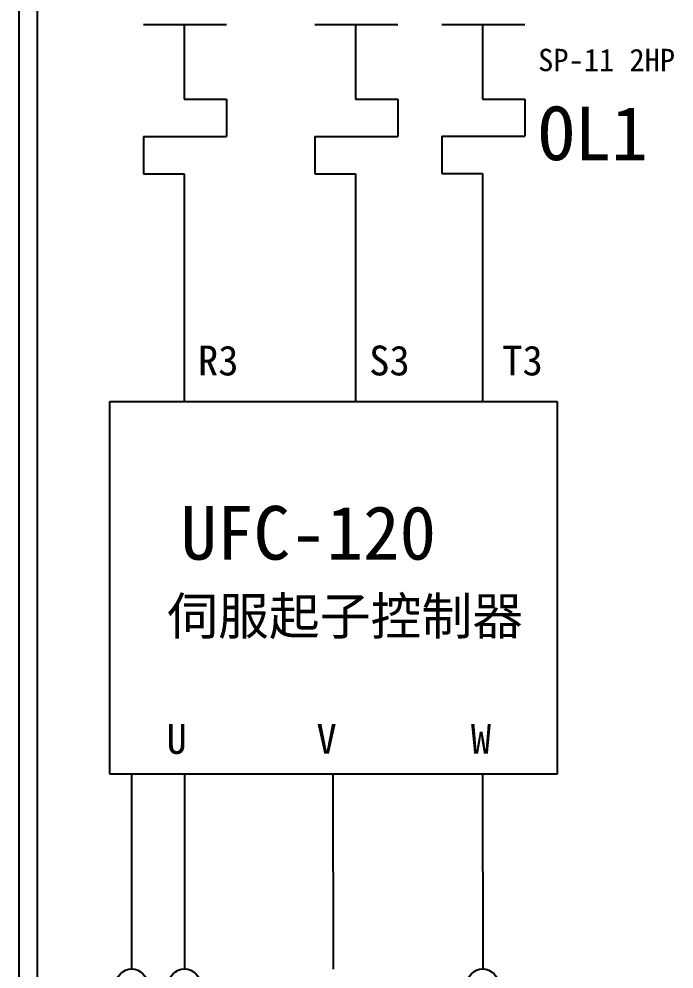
# Model space of a CAD drawing. Extents: x 10 to 297, y 3 to 207.
# Drawn here: x 10 to 53.9, y 57.4 to 121.1 of the extents above; entities that cross this region are included whole.
import ezdxf

# ---------------------------------------------------------------- set-up
doc = ezdxf.new("R2010")
doc.units = 0
doc.layers.get('0').update_dxf_attribs({"linetype": 'CONTINUOUS'})
doc.layers.add('圖框層', color=7, linetype='CONTINUOUS')
doc.layers.add('標尺寸層', color=3, linetype='CONTINUOUS')
doc.styles.add('STSL', font='KAIU.TTF')

msp = doc.modelspace()

# ---------------------------------------------------------------- linework, layer by layer
for p, q in [((41.08, 120.701), (41.081, 115.708)), ((41.093, 70.429), (41.098, 57.361))]:
    msp.add_line(p, q)
for centre in [(17.557, 56.29), (21.098, 56.29), (41.098, 56.29)]:
    msp.add_circle(centre, 1.071)
at = {"layer": '圖框層', "color": 7}
for p, q in [((10, 3), (10, 206.969)), ((11.25, 4.25), (11.25, 205.719))]:
    msp.add_line(p, q, dxfattribs=at)
at = {"layer": '標尺寸層', "color": 7}
for p, q in [((18.351, 120.701), (23.919, 120.701)), ((21.08, 120.701), (21.081, 115.701)), ((29.837, 120.701), (35.404, 120.701)), ((32.565, 120.701), (32.567, 115.701)), ((38.351, 120.701), (43.919, 120.701)), ((21.081, 115.701), (23.919, 115.701)), ((23.919, 115.701), (23.919, 113.201)), ((32.567, 115.701), (35.404, 115.701)), ((35.404, 115.701), (35.404, 113.201)), ((41.081, 115.708), (43.919, 115.708)), ((43.919, 115.708), (43.919, 113.208)), ((18.351, 113.201), (23.919, 113.201)), ((18.351, 113.201), (18.351, 110.701)), ((29.837, 113.201), (35.404, 113.201)), ((29.837, 113.201), (29.837, 110.701)), ((38.351, 113.208), (43.919, 113.208)), ((38.351, 113.208), (38.351, 110.708)), ((18.351, 110.701), (21.083, 110.701)), ((21.083, 110.701), (21.086, 95.424)), ((29.837, 110.701), (32.568, 110.701)), ((32.568, 110.701), (32.571, 95.424)), ((38.351, 110.708), (41.083, 110.708)), ((41.083, 110.708), (41.088, 95.431)), ((16.092, 95.422), (41.083, 95.431)), ((16.092, 70.422), (16.092, 95.422)), ((41.083, 95.431), (46.083, 95.431)), ((46.083, 95.431), (46.083, 70.431)), ((21.092, 70.422), (16.092, 70.422)), ((17.557, 57.361), (17.557, 70.422)), ((46.083, 70.431), (21.092, 70.422)), ((21.093, 70.422), (21.098, 57.361)), ((31.083, 57.357), (31.078, 70.426))]:
    msp.add_line(p, q, dxfattribs=at)

# ---------------------------------------------------------------- texts
at = {"layer": '圖框層', "color": 4, "style": 'STSL'}
for s, height, p in [('SP-11 2HP', 1.5, (44.814, 117.576)), ('OL1', 3.6, (44.814, 111.605)), ('R3', 2, (21.999, 97.171)), ('S3', 2, (33.484, 97.171)), ('T3', 2, (42.407, 97.171)), ('UFC-120', 3.6, (20.828, 84.815)), ('伺服起子控制器', 2.5, (19.939, 79.781)), ('U', 2, (19.893, 71.792)), ('V', 2, (29.949, 71.792)), ('W', 2, (40.301, 71.792))]:
    msp.add_text(s, height=height, dxfattribs=at).set_placement(p)

doc.saveas('drawing.dxf')
